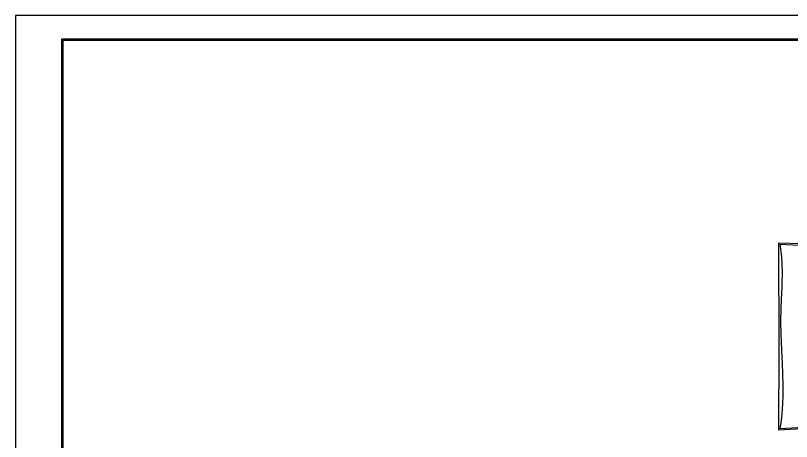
# Model space of a CAD drawing. Header units: metres. Extents: x 0 to 1224, y 0 to 792.
# Drawn here: x 0 to 590, y 468 to 792 of the extents above; entities that cross this region are included whole.
import ezdxf

# ---------------------------------------------------------------- set-up
doc = ezdxf.new("R2010")
doc.units = ezdxf.units.M

msp = doc.modelspace()

# ---------------------------------------------------------------- linework, layer by layer
for points in [[(0, 792), (0, 0), (1224, 0), (1224, 792), (0, 792)], [(35, 774), (35, 17), (1206, 17), (1206, 774), (35, 774)], [(36, 773), (36, 18), (1205, 18), (1205, 773), (36, 773)], [(616, 618), (580, 619), (580.321, 539), (580, 477), (598, 478)], [(581, 618), (581.1666, 617.0295), (581.3227, 616.0565), (581.4686, 615.081), (581.6045, 614.103), (581.7307, 613.1227), (581.8475, 612.1401), (581.9551, 611.1553), (582.0537, 610.1685), (582.1438, 609.1796), (582.2254, 608.1888), (582.299, 607.1961), (582.3647, 606.2016), (582.4228, 605.2055), (582.4737, 604.2077), (582.5175, 603.2084), (582.5546, 602.2076), (582.5851, 601.2055), (582.6095, 600.2021), (582.6278, 599.1975), (582.6405, 598.1918), (582.6478, 597.185), (582.6499, 596.1773), (582.6471, 595.1687), (582.6397, 594.1593), (582.6279, 593.1492), (582.6121, 592.1384), (582.5924, 591.1271), (582.5692, 590.1154), (582.5427, 589.1032), (582.5132, 588.0908), (582.481, 587.0781), (582.4462, 586.0653), (582.4093, 585.0524), (582.3705, 584.0396), (582.3299, 583.0268), (582.288, 582.0143), (582.2449, 581.002), (582.201, 579.99), (582.1564, 578.9785), (582.1115, 577.9675), (582.0666, 576.9571), (582.0218, 575.9474), (581.9776, 574.9384), (581.9341, 573.9303), (581.8915, 572.9231), (581.8503, 571.9169), (581.8106, 570.9118), (581.7727, 569.9078), (581.7369, 568.9051), (581.7035, 567.9038), (581.6726, 566.9038), (581.6447, 565.9054), (581.6199, 564.9085), (581.5985, 563.9132), (581.5808, 562.9198), (581.567, 561.9281), (581.5575, 560.9383), (581.5525, 559.9506), (581.5522, 558.9648), (581.557, 557.9813), (581.5671, 557), (581.5812, 556.0348), (581.5982, 555.0666), (581.6181, 554.0955), (581.6407, 553.1217), (581.6658, 552.145), (581.6933, 551.1657), (581.7231, 550.1838), (581.755, 549.1995), (581.789, 548.2127), (581.8248, 547.2235), (581.8623, 546.2322), (581.9014, 545.2386), (581.942, 544.243), (581.9839, 543.2453), (582.027, 542.2457), (582.0711, 541.2443), (582.1161, 540.2411), (582.1619, 539.2363), (582.2084, 538.2298), (582.2553, 537.2218), (582.3026, 536.2124), (582.3501, 535.2016), (582.3978, 534.1895), (582.4453, 533.1763), (582.4927, 532.1619), (582.5398, 531.1465), (582.5865, 530.1302), (582.6325, 529.113), (582.6778, 528.095), (582.7222, 527.0763), (582.7657, 526.057), (582.808, 525.0372), (582.849, 524.0169), (582.8886, 522.9962), (582.9267, 521.9752), (582.9631, 520.954), (582.9977, 519.9327), (583.0303, 518.9114), (583.0608, 517.89), (583.0891, 516.8688), (583.115, 515.8478), (583.1385, 514.827), (583.1593, 513.8066), (583.1773, 512.7867), (583.1924, 511.7672), (583.2045, 510.7484), (583.2133, 509.7303), (583.2189, 508.7129), (583.221, 507.6964), (583.2195, 506.6808), (583.2143, 505.6662), (583.2052, 504.6527), (583.1921, 503.6404), (583.1749, 502.6293), (583.1534, 501.6196), (583.1274, 500.6113), (583.097, 499.6045), (583.0618, 498.5993), (583.0219, 497.5957), (582.9769, 496.5939), (582.9269, 495.594), (582.8717, 494.5959), (582.811, 493.5998), (582.7449, 492.6058), (582.6732, 491.614), (582.5956, 490.6243), (582.5122, 489.637), (582.4227, 488.6521), (582.327, 487.6697), (582.225, 486.6899), (582.1165, 485.7127), (582.0015, 484.7382), (581.8797, 483.7665), (581.751, 482.7977), (581.6154, 481.8319), (581.4726, 480.8691), (581.3225, 479.9095), (581.165, 478.9531), (581, 478), (599, 479)], [(621, 616), (581, 618)]]:
    msp.add_lwpolyline(points)

doc.saveas('drawing.dxf')
